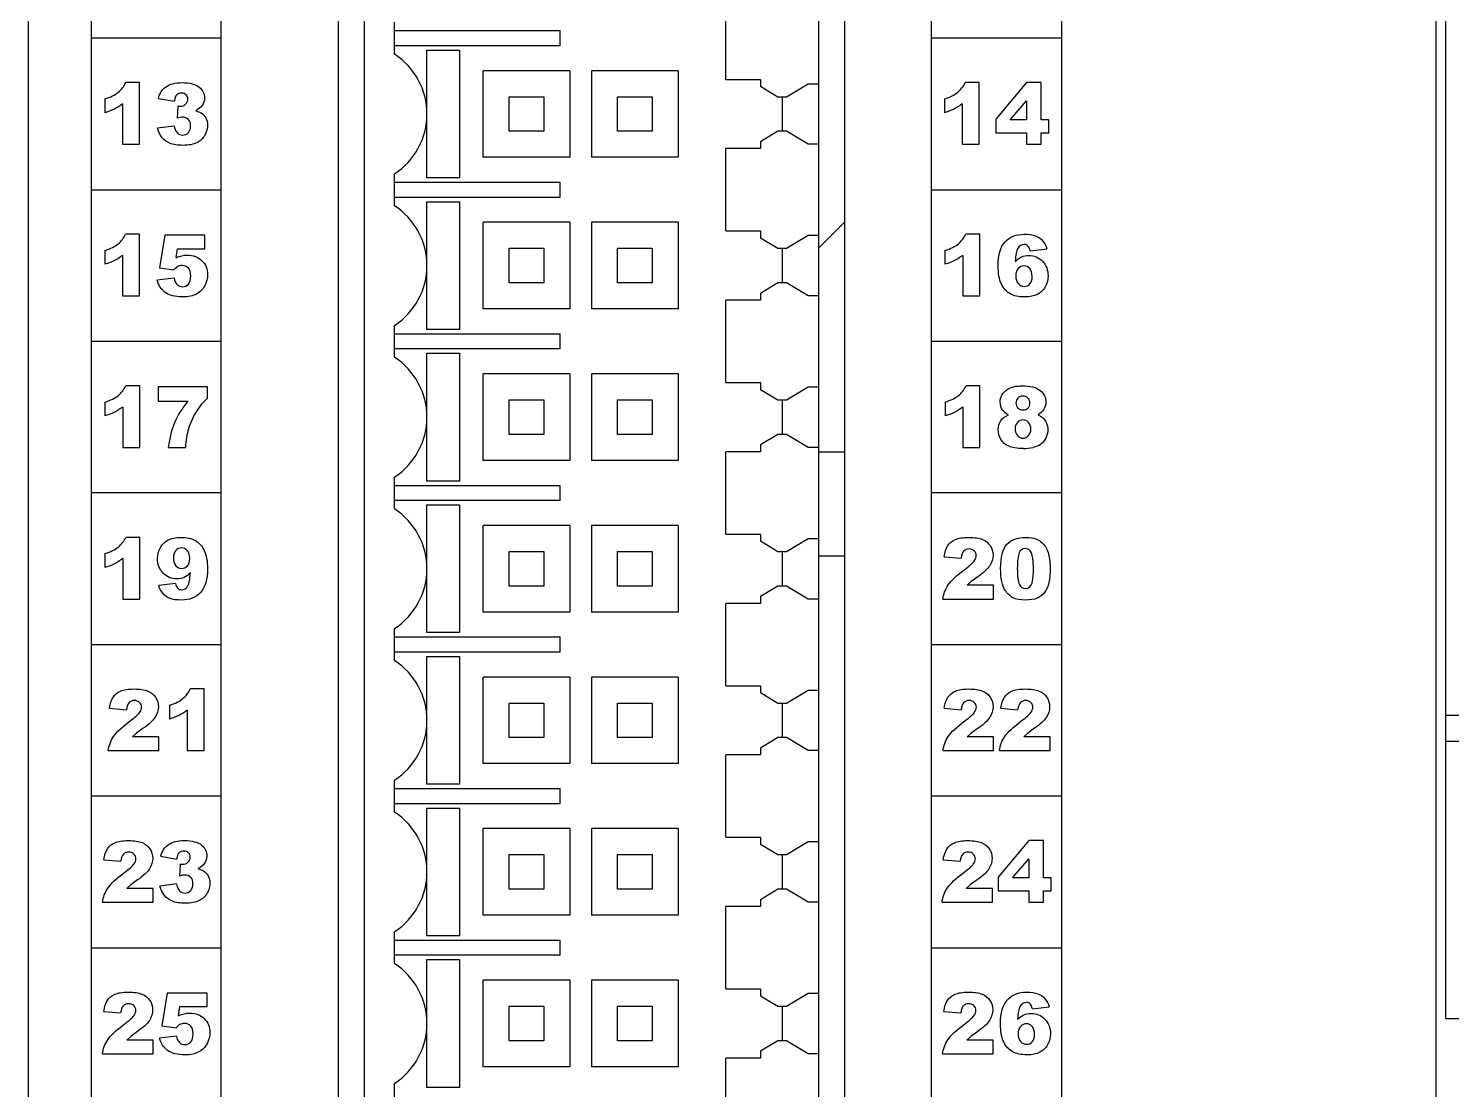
# Model space of a CAD drawing. Header units: millimetres. Extents: x 40 to 426, y -286 to 20.
# Drawn here: x 241.75 to 274.6, y -233.03 to -208.53 of the extents above; entities that cross this region are included whole.
import ezdxf

# ---------------------------------------------------------------- set-up
doc = ezdxf.new("R2010")
doc.units = ezdxf.units.MM
for name, color, linetype in [('1728620000_DXF_CONTINUOUS_LINE', 7, 'CONTINUOUS'), ('176260PIN_ASDXF_CONTINUOUS_LINE', 7, 'CONTINUOUS'), ('AIOJ784_4_00DXF_CONTINUOUS_LINE', 7, 'CONTINUOUS'), ('AOMJ712I_002DXF_CONTINUOUS_LINE', 7, 'CONTINUOUS')]:
    doc.layers.add(name, color=color, linetype=linetype)

# ---------------------------------------------------------------- blocks, each defined once
blk = doc.blocks.new('MOD_DIM780')
at = {"linetype": 'Continuous'}
for p, q in [((105.469, 38.611), (105.469, 124.511)), ((170.969, 45.611), (105.469, 45.611)), ((170.969, 45.011), (105.469, 45.011)), ((170.969, 38.611), (105.469, 38.611))]:
    blk.add_line(p, q, dxfattribs=at)
blk = doc.blocks.new('MOD_AOM712i')
at = {"layer": '1728620000_DXF_CONTINUOUS_LINE', "color": 7, "linetype": 'Continuous'}
for p, q in [((7.5, 85.75), (7.5, 15.75)), ((18, 15.75), (18, 85.75)), ((15.85, 60.3), (15.85, 62.2)), ((8.2, 60.883), (8.2, 61.617)), ((8.2, 61.425), (12.025, 61.425)), ((12.025, 61.075), (12.025, 61.425)), ((12.025, 61.075), (8.2, 61.075)), ((8.95, 59.504), (8.95, 60.975)), ((8.95, 60.975), (9.702, 60.975)), ((9.702, 60.975), (9.702, 58.025)), ((10.25, 58.5), (10.25, 60.5)), ((12.25, 60.5), (10.25, 60.5)), ((12.25, 60.5), (12.25, 58.5)), ((12.75, 60.5), (12.75, 58.5)), ((14.75, 60.5), (12.75, 60.5)), ((14.75, 60.5), (14.75, 58.5)), ((15.85, 60.3), (16.65, 60.3)), ((16.65, 60.3), (16.65, 60.142)), ((16.65, 60.142), (17.053, 59.9)), ((17.25, 59.9), (17.75, 60.2)), ((17.75, 60.2), (18, 60.2)), ((10.85, 59.1), (10.85, 59.9)), ((10.85, 59.9), (11.65, 59.9)), ((11.65, 59.9), (11.65, 59.1)), ((13.35, 59.1), (13.35, 59.9)), ((13.35, 59.9), (14.15, 59.9)), ((14.15, 59.9), (14.15, 59.1)), ((17.053, 59.9), (17.25, 59.9)), ((17.15, 59.9), (17.15, 59.1)), ((8.95, 58.025), (8.95, 59.496)), ((11.65, 59.1), (10.85, 59.1)), ((14.15, 59.1), (13.35, 59.1)), ((17.053, 59.1), (16.65, 58.858)), ((16.65, 58.858), (16.65, 58.7)), ((17.25, 59.1), (17.053, 59.1)), ((17.75, 58.8), (17.25, 59.1)), ((12.25, 58.5), (10.25, 58.5)), ((14.75, 58.5), (12.75, 58.5)), ((16.65, 58.7), (15.85, 58.7)), ((15.85, 56.8), (15.85, 58.7)), ((18, 58.8), (17.75, 58.8)), ((8.2, 57.383), (8.2, 58.117)), ((8.2, 57.925), (12.025, 57.925)), ((9.702, 58.025), (8.95, 58.025)), ((12.025, 57.575), (12.025, 57.925)), ((12.025, 57.575), (8.2, 57.575)), ((8.95, 56.004), (8.95, 57.475)), ((8.95, 57.475), (9.702, 57.475)), ((9.702, 57.475), (9.702, 54.525)), ((10.25, 55), (10.25, 57)), ((12.25, 57), (10.25, 57)), ((12.25, 57), (12.25, 55)), ((12.75, 57), (12.75, 55)), ((14.75, 57), (12.75, 57)), ((14.75, 57), (14.75, 55)), ((15.85, 56.8), (16.65, 56.8)), ((16.65, 56.8), (16.65, 56.642)), ((16.65, 56.642), (17.053, 56.4)), ((17.25, 56.4), (17.75, 56.7)), ((17.75, 56.7), (18, 56.7)), ((10.85, 56.4), (11.65, 56.4)), ((10.85, 55.6), (10.85, 56.4)), ((11.65, 56.4), (11.65, 55.6)), ((13.35, 56.4), (14.15, 56.4)), ((13.35, 55.6), (13.35, 56.4)), ((14.15, 56.4), (14.15, 55.6)), ((17.053, 56.4), (17.25, 56.4)), ((17.15, 56.4), (17.15, 55.6)), ((8.95, 54.525), (8.95, 55.996)), ((11.65, 55.6), (10.85, 55.6)), ((14.15, 55.6), (13.35, 55.6)), ((17.053, 55.6), (16.65, 55.358)), ((17.25, 55.6), (17.053, 55.6)), ((17.75, 55.3), (17.25, 55.6)), ((16.65, 55.2), (15.85, 55.2)), ((15.85, 53.3), (15.85, 55.2)), ((16.65, 55.358), (16.65, 55.2)), ((18, 55.3), (17.75, 55.3)), ((12.25, 55), (10.25, 55)), ((14.75, 55), (12.75, 55)), ((8.2, 53.883), (8.2, 54.617)), ((8.2, 54.425), (12.025, 54.425)), ((9.702, 54.525), (8.95, 54.525)), ((12.025, 54.075), (12.025, 54.425)), ((12.025, 54.075), (8.2, 54.075)), ((8.95, 53.975), (9.702, 53.975)), ((8.95, 52.504), (8.95, 53.975)), ((9.702, 53.975), (9.702, 51.025)), ((12.25, 53.5), (10.25, 53.5)), ((10.25, 51.5), (10.25, 53.5)), ((12.25, 53.5), (12.25, 51.5)), ((14.75, 53.5), (12.75, 53.5)), ((12.75, 53.5), (12.75, 51.5)), ((14.75, 53.5), (14.75, 51.5)), ((15.85, 53.3), (16.65, 53.3)), ((16.65, 53.3), (16.65, 53.142)), ((10.85, 52.9), (11.65, 52.9)), ((10.85, 52.1), (10.85, 52.9)), ((11.65, 52.9), (11.65, 52.1)), ((13.35, 52.9), (14.15, 52.9)), ((13.35, 52.1), (13.35, 52.9)), ((14.15, 52.9), (14.15, 52.1)), ((16.65, 53.142), (17.053, 52.9)), ((17.053, 52.9), (17.25, 52.9)), ((17.15, 52.9), (17.15, 52.1)), ((17.25, 52.9), (17.75, 53.2)), ((17.75, 53.2), (18, 53.2)), ((8.95, 51.025), (8.95, 52.496)), ((11.65, 52.1), (10.85, 52.1)), ((14.15, 52.1), (13.35, 52.1)), ((17.053, 52.1), (16.65, 51.858)), ((17.25, 52.1), (17.053, 52.1)), ((17.75, 51.8), (17.25, 52.1)), ((16.65, 51.7), (15.85, 51.7)), ((15.85, 49.8), (15.85, 51.7)), ((16.65, 51.858), (16.65, 51.7)), ((18, 51.8), (17.75, 51.8)), ((12.25, 51.5), (10.25, 51.5)), ((14.75, 51.5), (12.75, 51.5)), ((8.2, 50.383), (8.2, 51.117)), ((8.2, 50.925), (12.025, 50.925)), ((9.702, 51.025), (8.95, 51.025)), ((12.025, 50.575), (12.025, 50.925)), ((12.025, 50.575), (8.2, 50.575)), ((8.95, 50.475), (9.702, 50.475)), ((8.95, 49.004), (8.95, 50.475)), ((9.702, 50.475), (9.702, 47.525)), ((12.25, 50), (10.25, 50)), ((10.25, 48), (10.25, 50)), ((12.25, 50), (12.25, 48)), ((14.75, 50), (12.75, 50)), ((12.75, 50), (12.75, 48)), ((14.75, 50), (14.75, 48)), ((15.85, 49.8), (16.65, 49.8)), ((16.65, 49.8), (16.65, 49.642)), ((16.65, 49.642), (17.053, 49.4)), ((17.25, 49.4), (17.75, 49.7)), ((17.75, 49.7), (18, 49.7)), ((10.85, 49.4), (11.65, 49.4)), ((10.85, 48.6), (10.85, 49.4)), ((11.65, 49.4), (11.65, 48.6)), ((13.35, 49.4), (14.15, 49.4)), ((13.35, 48.6), (13.35, 49.4)), ((14.15, 49.4), (14.15, 48.6)), ((17.053, 49.4), (17.25, 49.4)), ((17.15, 49.4), (17.15, 48.6)), ((8.95, 47.525), (8.95, 48.996)), ((11.65, 48.6), (10.85, 48.6)), ((14.15, 48.6), (13.35, 48.6)), ((17.053, 48.6), (16.65, 48.358)), ((16.65, 48.358), (16.65, 48.2)), ((17.25, 48.6), (17.053, 48.6)), ((17.75, 48.3), (17.25, 48.6)), ((18, 48.3), (17.75, 48.3)), ((12.25, 48), (10.25, 48)), ((14.75, 48), (12.75, 48)), ((16.65, 48.2), (15.85, 48.2)), ((15.85, 46.3), (15.85, 48.2)), ((8.2, 46.883), (8.2, 47.617)), ((8.2, 47.425), (12.025, 47.425)), ((9.702, 47.525), (8.95, 47.525)), ((12.025, 47.075), (12.025, 47.425)), ((12.025, 47.075), (8.2, 47.075)), ((8.95, 46.975), (9.702, 46.975)), ((8.95, 45.504), (8.95, 46.975)), ((9.702, 46.975), (9.702, 44.025)), ((12.25, 46.5), (10.25, 46.5)), ((10.25, 44.5), (10.25, 46.5)), ((12.25, 46.5), (12.25, 44.5)), ((14.75, 46.5), (12.75, 46.5)), ((12.75, 46.5), (12.75, 44.5)), ((14.75, 46.5), (14.75, 44.5)), ((15.85, 46.3), (16.65, 46.3)), ((16.65, 46.3), (16.65, 46.142)), ((16.65, 46.142), (17.053, 45.9)), ((17.25, 45.9), (17.75, 46.2)), ((17.75, 46.2), (18, 46.2)), ((10.85, 45.9), (11.65, 45.9)), ((10.85, 45.1), (10.85, 45.9)), ((11.65, 45.9), (11.65, 45.1)), ((13.35, 45.9), (14.15, 45.9)), ((13.35, 45.1), (13.35, 45.9)), ((14.15, 45.9), (14.15, 45.1)), ((17.053, 45.9), (17.25, 45.9)), ((17.15, 45.9), (17.15, 45.1)), ((8.95, 44.025), (8.95, 45.496)), ((11.65, 45.1), (10.85, 45.1)), ((14.15, 45.1), (13.35, 45.1)), ((17.053, 45.1), (16.65, 44.858)), ((17.25, 45.1), (17.053, 45.1)), ((17.75, 44.8), (17.25, 45.1)), ((16.65, 44.7), (15.85, 44.7)), ((15.85, 42.8), (15.85, 44.7)), ((16.65, 44.858), (16.65, 44.7)), ((18, 44.8), (17.75, 44.8)), ((12.25, 44.5), (10.25, 44.5)), ((14.75, 44.5), (12.75, 44.5)), ((8.2, 43.383), (8.2, 44.117)), ((8.2, 43.925), (12.025, 43.925)), ((9.702, 44.025), (8.95, 44.025)), ((12.025, 43.575), (12.025, 43.925)), ((12.025, 43.575), (8.2, 43.575)), ((8.95, 43.475), (9.702, 43.475)), ((8.95, 42.004), (8.95, 43.475)), ((9.702, 43.475), (9.702, 40.525)), ((12.25, 43), (10.25, 43)), ((10.25, 41), (10.25, 43)), ((12.25, 43), (12.25, 41)), ((14.75, 43), (12.75, 43)), ((12.75, 43), (12.75, 41)), ((14.75, 43), (14.75, 41)), ((15.85, 42.8), (16.65, 42.8)), ((16.65, 42.8), (16.65, 42.642)), ((10.85, 42.4), (11.65, 42.4)), ((10.85, 41.6), (10.85, 42.4)), ((11.65, 42.4), (11.65, 41.6)), ((13.35, 42.4), (14.15, 42.4)), ((13.35, 41.6), (13.35, 42.4)), ((14.15, 42.4), (14.15, 41.6)), ((16.65, 42.642), (17.053, 42.4)), ((17.053, 42.4), (17.25, 42.4)), ((17.15, 42.4), (17.15, 41.6)), ((17.25, 42.4), (17.75, 42.7)), ((17.75, 42.7), (18, 42.7)), ((8.95, 40.525), (8.95, 41.996)), ((11.65, 41.6), (10.85, 41.6)), ((14.15, 41.6), (13.35, 41.6)), ((17.053, 41.6), (16.65, 41.358)), ((17.25, 41.6), (17.053, 41.6)), ((17.75, 41.3), (17.25, 41.6)), ((16.65, 41.2), (15.85, 41.2)), ((15.85, 39.3), (15.85, 41.2)), ((16.65, 41.358), (16.65, 41.2)), ((18, 41.3), (17.75, 41.3)), ((12.25, 41), (10.25, 41)), ((14.75, 41), (12.75, 41)), ((8.2, 39.883), (8.2, 40.617)), ((8.2, 40.425), (12.025, 40.425)), ((9.702, 40.525), (8.95, 40.525)), ((12.025, 40.075), (12.025, 40.425)), ((12.025, 40.075), (8.2, 40.075)), ((8.95, 39.975), (9.702, 39.975)), ((8.95, 38.504), (8.95, 39.975)), ((9.702, 39.975), (9.702, 37.025)), ((12.25, 39.5), (10.25, 39.5)), ((10.25, 37.5), (10.25, 39.5)), ((12.25, 39.5), (12.25, 37.5)), ((14.75, 39.5), (12.75, 39.5)), ((12.75, 39.5), (12.75, 37.5)), ((14.75, 39.5), (14.75, 37.5)), ((15.85, 39.3), (16.65, 39.3)), ((16.65, 39.3), (16.65, 39.142)), ((16.65, 39.142), (17.053, 38.9)), ((17.25, 38.9), (17.75, 39.2)), ((17.75, 39.2), (18, 39.2)), ((10.85, 38.9), (11.65, 38.9)), ((10.85, 38.1), (10.85, 38.9)), ((11.65, 38.9), (11.65, 38.1)), ((13.35, 38.9), (14.15, 38.9)), ((13.35, 38.1), (13.35, 38.9)), ((14.15, 38.9), (14.15, 38.1)), ((17.053, 38.9), (17.25, 38.9)), ((17.15, 38.9), (17.15, 38.1)), ((8.95, 37.025), (8.95, 38.496)), ((11.65, 38.1), (10.85, 38.1)), ((14.15, 38.1), (13.35, 38.1)), ((17.053, 38.1), (16.65, 37.858)), ((16.65, 37.858), (16.65, 37.7)), ((17.25, 38.1), (17.053, 38.1)), ((17.75, 37.8), (17.25, 38.1)), ((18, 37.8), (17.75, 37.8)), ((12.25, 37.5), (10.25, 37.5)), ((14.75, 37.5), (12.75, 37.5)), ((16.65, 37.7), (15.85, 37.7)), ((15.85, 35.8), (15.85, 37.7)), ((8.2, 36.383), (8.2, 37.117)), ((9.702, 37.025), (8.95, 37.025))]:
    blk.add_line(p, q, dxfattribs=at)
for centre in [(7.3, 59.5), (7.3, 56), (7.3, 52.5), (7.3, 49), (7.3, 45.5), (7.3, 42), (7.3, 38.5)]:
    blk.add_arc(centre, 1.65, 303.0557, 56.9443, dxfattribs=at)
at = {"layer": '176260PIN_ASDXF_CONTINUOUS_LINE', "color": 7, "linetype": 'Continuous'}
for p, q in [((18, 51.7), (18.6, 51.7)), ((18, 51.7), (18.6, 51.7)), ((18, 49.3), (18.6, 49.3)), ((18, 49.3), (18.6, 49.3))]:
    blk.add_line(p, q, dxfattribs=at)
at = {"layer": 'AIOJ784_4_00DXF_CONTINUOUS_LINE', "color": 2, "linetype": 'Continuous'}
blk.add_line((18, 56.411), (18.6, 57.011), dxfattribs=at)
at = {"layer": 'AOMJ712I_002DXF_CONTINUOUS_LINE', "color": 7, "linetype": 'Continuous'}
for p, q in [((-0.25, 6), (-0.25, 91.9)), ((32.25, 6), (32.25, 91.9)), ((6.9, 85.35), (6.9, 16.15)), ((18.6, 16.15), (18.6, 85.35))]:
    blk.add_line(p, q, dxfattribs=at)
at = {"layer": 'AOMJ712I_002DXF_CONTINUOUS_LINE', "color": 4, "linetype": 'Continuous'}
for p, q in [((1.2, 82.25), (1.2, 19.25)), ((4.2, 19.25), (4.2, 82.25)), ((20.6, 19.25), (20.6, 82.25)), ((23.6, 82.25), (23.6, 19.25)), ((4.2, 61.25), (1.2, 61.25)), ((23.6, 61.25), (20.6, 61.25)), ((2.317, 60.224), (1.995, 60.224)), ((2.317, 58.8), (2.317, 60.224)), ((21.698, 60.224), (21.376, 60.224)), ((21.698, 58.8), (21.698, 60.224)), ((22.789, 60.224), (22.081, 59.382)), ((23.129, 60.224), (22.789, 60.224)), ((23.129, 59.363), (23.129, 60.224)), ((1.515, 59.849), (1.515, 59.53)), ((2.75, 59.861), (3.117, 59.795)), ((20.896, 59.849), (20.896, 59.53)), ((22.414, 59.363), (22.789, 59.804)), ((22.789, 59.804), (22.789, 59.363)), ((1.924, 59.733), (1.924, 58.8)), ((3.201, 59.682), (3.181, 59.405)), ((3.201, 59.682), (3.252, 59.678)), ((21.305, 59.733), (21.305, 58.8)), ((3.117, 59.221), (2.729, 59.17)), ((22.081, 59.382), (22.081, 59.062)), ((22.789, 59.363), (22.414, 59.363)), ((23.304, 59.363), (23.129, 59.363)), ((23.304, 59.062), (23.304, 59.363)), ((22.081, 59.062), (22.789, 59.062)), ((22.789, 59.062), (22.789, 58.8)), ((23.129, 59.062), (23.304, 59.062)), ((23.129, 58.8), (23.129, 59.062)), ((1.924, 58.8), (2.317, 58.8)), ((21.305, 58.8), (21.698, 58.8)), ((22.789, 58.8), (23.129, 58.8)), ((1.2, 57.75), (4.2, 57.75)), ((20.6, 57.75), (23.6, 57.75)), ((2.316, 56.724), (1.994, 56.724)), ((2.316, 55.3), (2.316, 56.724)), ((2.896, 56.7), (2.773, 55.947)), ((3.82, 56.7), (2.896, 56.7)), ((3.82, 56.39), (3.82, 56.7)), ((21.712, 56.724), (21.39, 56.724)), ((21.712, 55.3), (21.712, 56.724)), ((1.513, 56.349), (1.513, 56.03)), ((1.922, 56.233), (1.922, 55.3)), ((3.161, 56.18), (3.194, 56.39)), ((3.194, 56.39), (3.82, 56.39)), ((20.91, 56.349), (20.91, 56.03)), ((21.318, 56.233), (21.318, 55.3)), ((22.874, 56.337), (23.261, 56.385)), ((2.773, 55.947), (3.104, 55.9)), ((3.116, 55.706), (2.722, 55.663)), ((1.922, 55.3), (2.316, 55.3)), ((21.318, 55.3), (21.712, 55.3)), ((4.2, 54.25), (1.2, 54.25)), ((23.6, 54.25), (20.6, 54.25)), ((2.318, 53.224), (1.997, 53.224)), ((2.318, 51.8), (2.318, 53.224)), ((2.748, 53.2), (2.748, 52.871)), ((3.884, 53.2), (2.748, 53.2)), ((3.884, 52.937), (3.884, 53.2)), ((21.718, 53.224), (21.396, 53.224)), ((21.718, 51.8), (21.718, 53.224)), ((1.516, 52.849), (1.516, 52.53)), ((1.925, 52.733), (1.925, 51.8)), ((2.748, 52.871), (3.44, 52.871)), ((20.915, 52.849), (20.915, 52.53)), ((21.324, 52.733), (21.324, 51.8)), ((1.925, 51.8), (2.318, 51.8)), ((2.984, 51.8), (3.372, 51.8)), ((21.324, 51.8), (21.718, 51.8)), ((4.2, 50.75), (1.2, 50.75)), ((23.6, 50.75), (20.6, 50.75)), ((2.319, 49.724), (1.997, 49.724)), ((2.319, 48.3), (2.319, 49.724)), ((1.517, 49.349), (1.517, 49.03)), ((1.926, 49.233), (1.926, 48.3)), ((20.89, 49.277), (21.28, 49.245)), ((3.146, 48.663), (2.759, 48.614)), ((21.514, 48.702), (21.421, 48.617)), ((21.671, 48.816), (21.514, 48.702)), ((1.926, 48.3), (2.319, 48.3)), ((20.861, 48.3), (22.028, 48.3)), ((22.028, 48.617), (21.421, 48.617)), ((22.028, 48.3), (22.028, 48.617)), ((1.2, 47.25), (4.2, 47.25)), ((20.6, 47.25), (23.6, 47.25)), ((3.807, 46.224), (3.485, 46.224)), ((3.807, 44.8), (3.807, 46.224)), ((1.621, 45.777), (2.011, 45.745)), ((3.005, 45.849), (3.005, 45.53)), ((3.414, 45.733), (3.414, 44.8)), ((20.893, 45.777), (21.283, 45.745)), ((22.197, 45.777), (22.587, 45.745)), ((2.245, 45.202), (2.152, 45.117)), ((2.76, 45.117), (2.152, 45.117)), ((2.402, 45.316), (2.245, 45.202)), ((2.76, 44.8), (2.76, 45.117)), ((21.517, 45.202), (21.424, 45.117)), ((22.031, 45.117), (21.424, 45.117)), ((21.674, 45.316), (21.517, 45.202)), ((22.031, 44.8), (22.031, 45.117)), ((22.821, 45.202), (22.728, 45.117)), ((23.336, 45.117), (22.728, 45.117)), ((22.978, 45.316), (22.821, 45.202)), ((23.336, 44.8), (23.336, 45.117)), ((1.593, 44.8), (2.76, 44.8)), ((3.414, 44.8), (3.807, 44.8)), ((20.864, 44.8), (22.031, 44.8)), ((22.169, 44.8), (23.336, 44.8)), ((4.2, 43.75), (1.2, 43.75)), ((23.6, 43.75), (20.6, 43.75)), ((22.843, 42.724), (22.135, 41.882)), ((23.182, 42.724), (22.843, 42.724)), ((23.182, 41.863), (23.182, 42.724)), ((1.49, 42.277), (1.879, 42.245)), ((2.804, 42.361), (3.171, 42.295)), ((3.255, 42.182), (3.235, 41.905)), ((3.255, 42.182), (3.306, 42.178)), ((20.87, 42.277), (21.26, 42.245)), ((22.468, 41.863), (22.843, 42.304)), ((22.843, 42.304), (22.843, 41.863)), ((2.271, 41.816), (2.113, 41.702)), ((21.651, 41.816), (21.494, 41.702)), ((22.135, 41.882), (22.135, 41.562)), ((22.843, 41.863), (22.468, 41.863)), ((23.358, 41.863), (23.182, 41.863)), ((23.358, 41.562), (23.358, 41.863)), ((2.113, 41.702), (2.021, 41.617)), ((2.628, 41.617), (2.021, 41.617)), ((2.628, 41.3), (2.628, 41.617)), ((3.171, 41.721), (2.783, 41.67)), ((21.494, 41.702), (21.401, 41.617)), ((22.009, 41.617), (21.401, 41.617)), ((22.009, 41.3), (22.009, 41.617)), ((22.135, 41.562), (22.843, 41.562)), ((22.843, 41.562), (22.843, 41.3)), ((23.182, 41.562), (23.358, 41.562)), ((23.182, 41.3), (23.182, 41.562)), ((1.461, 41.3), (2.628, 41.3)), ((20.842, 41.3), (22.009, 41.3)), ((22.843, 41.3), (23.182, 41.3)), ((1.2, 40.25), (4.2, 40.25)), ((20.6, 40.25), (23.6, 40.25)), ((2.95, 39.2), (2.827, 38.447)), ((3.874, 39.2), (2.95, 39.2)), ((3.874, 38.89), (3.874, 39.2)), ((1.488, 38.777), (1.878, 38.745)), ((3.215, 38.68), (3.248, 38.89)), ((3.248, 38.89), (3.874, 38.89)), ((20.884, 38.777), (21.274, 38.745)), ((22.928, 38.837), (23.315, 38.885)), ((2.827, 38.447), (3.158, 38.4)), ((2.112, 38.202), (2.019, 38.117)), ((2.626, 38.117), (2.019, 38.117)), ((2.269, 38.316), (2.112, 38.202)), ((2.626, 37.8), (2.626, 38.117)), ((3.17, 38.206), (2.776, 38.163)), ((21.508, 38.202), (21.415, 38.117)), ((22.023, 38.117), (21.415, 38.117)), ((21.665, 38.316), (21.508, 38.202)), ((22.023, 37.8), (22.023, 38.117)), ((1.459, 37.8), (2.626, 37.8)), ((20.856, 37.8), (22.023, 37.8))]:
    blk.add_line(p, q, dxfattribs=at)
blk.add_arc((22.72, 52.847), 1.071, 270.0061, 282.0044, dxfattribs=at)
for points in [[(1.823, 60.002), (1.896, 60.062), (1.953, 60.136), (1.995, 60.224)], [(2.75, 59.861), (2.78, 59.977), (2.838, 60.067), (2.926, 60.13)], [(2.926, 60.13), (3.012, 60.192), (3.135, 60.224), (3.295, 60.224)], [(3.295, 60.224), (3.477, 60.224), (3.609, 60.189), (3.691, 60.121)], [(21.204, 60.002), (21.277, 60.062), (21.334, 60.136), (21.376, 60.224)], [(1.515, 59.849), (1.647, 59.891), (1.75, 59.942), (1.823, 60.002)], [(3.176, 59.94), (3.147, 59.913), (3.127, 59.864), (3.117, 59.795)], [(3.287, 59.982), (3.241, 59.982), (3.204, 59.968), (3.176, 59.94)], [(3.392, 59.944), (3.367, 59.969), (3.331, 59.982), (3.287, 59.982)], [(3.379, 59.726), (3.413, 59.759), (3.431, 59.797), (3.431, 59.842)], [(3.431, 59.842), (3.431, 59.884), (3.417, 59.918), (3.392, 59.944)], [(3.691, 60.121), (3.772, 60.053), (3.814, 59.968), (3.814, 59.865)], [(3.814, 59.865), (3.814, 59.804), (3.796, 59.749), (3.764, 59.701)], [(20.896, 59.849), (21.028, 59.891), (21.131, 59.942), (21.204, 60.002)], [(1.739, 59.615), (1.679, 59.585), (1.605, 59.556), (1.515, 59.53)], [(1.924, 59.733), (1.86, 59.684), (1.798, 59.645), (1.739, 59.615)], [(3.252, 59.678), (3.303, 59.678), (3.345, 59.694), (3.379, 59.726)], [(3.764, 59.701), (3.73, 59.651), (3.681, 59.608), (3.614, 59.572)], [(3.614, 59.572), (3.667, 59.558), (3.709, 59.542), (3.738, 59.525)], [(3.738, 59.525), (3.784, 59.496), (3.82, 59.458), (3.846, 59.411)], [(21.119, 59.615), (21.06, 59.585), (20.986, 59.556), (20.896, 59.53)], [(21.305, 59.733), (21.241, 59.684), (21.178, 59.645), (21.119, 59.615)], [(2.838, 58.952), (2.79, 59.009), (2.753, 59.082), (2.729, 59.17)], [(3.117, 59.221), (3.133, 59.143), (3.156, 59.088), (3.188, 59.058)], [(3.307, 59.427), (3.277, 59.427), (3.235, 59.42), (3.181, 59.405)], [(3.443, 59.374), (3.41, 59.409), (3.365, 59.427), (3.307, 59.427)], [(3.441, 59.07), (3.475, 59.108), (3.494, 59.159), (3.494, 59.223)], [(3.494, 59.223), (3.494, 59.288), (3.476, 59.338), (3.443, 59.374)], [(3.885, 59.244), (3.885, 59.162), (3.863, 59.084), (3.821, 59.009)], [(3.846, 59.411), (3.872, 59.364), (3.885, 59.309), (3.885, 59.244)], [(3.019, 58.821), (2.945, 58.851), (2.885, 58.895), (2.838, 58.952)], [(3.321, 58.776), (3.193, 58.776), (3.092, 58.791), (3.019, 58.821)], [(3.188, 59.058), (3.22, 59.027), (3.262, 59.013), (3.311, 59.013)], [(3.311, 59.013), (3.363, 59.013), (3.407, 59.032), (3.441, 59.07)], [(3.637, 58.837), (3.557, 58.797), (3.451, 58.776), (3.321, 58.776)], [(3.821, 59.009), (3.778, 58.935), (3.717, 58.876), (3.637, 58.837)], [(1.822, 56.502), (1.894, 56.562), (1.952, 56.636), (1.994, 56.724)], [(21.218, 56.502), (21.291, 56.562), (21.348, 56.636), (21.39, 56.724)], [(22.137, 55.992), (22.137, 56.244), (22.189, 56.43), (22.296, 56.547)], [(22.296, 56.547), (22.402, 56.665), (22.549, 56.724), (22.738, 56.724)], [(22.738, 56.724), (22.849, 56.724), (22.937, 56.711), (23.002, 56.685)], [(23.002, 56.685), (23.067, 56.659), (23.12, 56.622), (23.163, 56.572)], [(23.163, 56.572), (23.205, 56.522), (23.238, 56.459), (23.261, 56.385)], [(1.513, 56.349), (1.645, 56.391), (1.748, 56.442), (1.822, 56.502)], [(1.922, 56.233), (1.858, 56.184), (1.796, 56.145), (1.737, 56.115)], [(3.161, 56.18), (3.204, 56.2), (3.247, 56.215), (3.289, 56.225)], [(3.289, 56.225), (3.331, 56.235), (3.373, 56.241), (3.415, 56.241)], [(3.415, 56.241), (3.554, 56.241), (3.668, 56.198), (3.755, 56.113)], [(20.91, 56.349), (21.041, 56.391), (21.145, 56.442), (21.218, 56.502)], [(21.318, 56.233), (21.254, 56.184), (21.192, 56.145), (21.133, 56.115)], [(22.587, 56.39), (22.562, 56.344), (22.543, 56.245), (22.531, 56.095)], [(22.531, 56.095), (22.577, 56.142), (22.625, 56.177), (22.674, 56.2)], [(22.735, 56.485), (22.672, 56.485), (22.622, 56.453), (22.587, 56.39)], [(22.674, 56.2), (22.723, 56.223), (22.779, 56.234), (22.844, 56.234)], [(22.822, 56.451), (22.799, 56.474), (22.769, 56.485), (22.735, 56.485)], [(22.874, 56.337), (22.864, 56.391), (22.846, 56.429), (22.822, 56.451)], [(22.844, 56.234), (22.969, 56.234), (23.075, 56.189), (23.16, 56.1)], [(1.737, 56.115), (1.678, 56.085), (1.603, 56.056), (1.513, 56.03)], [(3.19, 55.973), (3.164, 55.959), (3.135, 55.934), (3.104, 55.9)], [(3.299, 56), (3.261, 56), (3.225, 55.99), (3.19, 55.973)], [(3.441, 55.941), (3.405, 55.98), (3.358, 56), (3.299, 56)], [(3.495, 55.758), (3.495, 55.841), (3.477, 55.903), (3.441, 55.941)], [(3.755, 56.113), (3.843, 56.029), (3.887, 55.922), (3.887, 55.794)], [(21.133, 56.115), (21.074, 56.085), (20.999, 56.056), (20.91, 56.03)], [(22.212, 55.576), (22.162, 55.681), (22.137, 55.82), (22.137, 55.992)], [(22.599, 55.933), (22.563, 55.893), (22.545, 55.836), (22.545, 55.761)], [(22.736, 55.993), (22.681, 55.993), (22.635, 55.973), (22.599, 55.933)], [(22.868, 55.931), (22.832, 55.972), (22.788, 55.993), (22.736, 55.993)], [(22.922, 55.751), (22.922, 55.829), (22.904, 55.889), (22.868, 55.931)], [(23.16, 56.1), (23.246, 56.011), (23.29, 55.898), (23.29, 55.761)], [(2.794, 55.499), (2.765, 55.543), (2.742, 55.597), (2.722, 55.663)], [(3.116, 55.706), (3.125, 55.643), (3.147, 55.594), (3.183, 55.561)], [(3.183, 55.561), (3.217, 55.529), (3.259, 55.513), (3.308, 55.513)], [(3.308, 55.513), (3.361, 55.513), (3.406, 55.533), (3.442, 55.574)], [(3.442, 55.574), (3.477, 55.615), (3.495, 55.676), (3.495, 55.758)], [(3.819, 55.533), (3.774, 55.449), (3.71, 55.386), (3.628, 55.342)], [(3.887, 55.794), (3.887, 55.703), (3.864, 55.616), (3.819, 55.533)], [(22.416, 55.348), (22.331, 55.395), (22.263, 55.471), (22.212, 55.576)], [(22.545, 55.761), (22.545, 55.685), (22.564, 55.626), (22.602, 55.583)], [(22.602, 55.583), (22.64, 55.54), (22.687, 55.519), (22.742, 55.519)], [(22.742, 55.519), (22.793, 55.519), (22.836, 55.538), (22.87, 55.577)], [(22.87, 55.577), (22.905, 55.615), (22.922, 55.673), (22.922, 55.751)], [(23.29, 55.761), (23.29, 55.669), (23.268, 55.585), (23.224, 55.508)], [(2.906, 55.38), (2.86, 55.415), (2.823, 55.455), (2.794, 55.499)], [(3.074, 55.302), (3.008, 55.319), (2.952, 55.346), (2.906, 55.38)], [(3.312, 55.276), (3.219, 55.276), (3.14, 55.286), (3.074, 55.302)], [(3.628, 55.342), (3.546, 55.298), (3.44, 55.276), (3.312, 55.276)], [(22.753, 55.276), (22.612, 55.276), (22.5, 55.3), (22.416, 55.348)], [(23.043, 55.335), (22.966, 55.296), (22.869, 55.276), (22.753, 55.276)], [(23.224, 55.508), (23.181, 55.432), (23.12, 55.374), (23.043, 55.335)], [(1.516, 52.849), (1.648, 52.891), (1.751, 52.942), (1.825, 53.002)], [(1.825, 53.002), (1.897, 53.062), (1.955, 53.136), (1.997, 53.224)], [(3.884, 52.937), (3.784, 52.848), (3.702, 52.751), (3.636, 52.648)], [(20.915, 52.849), (21.047, 52.891), (21.15, 52.942), (21.224, 53.002)], [(21.224, 53.002), (21.296, 53.062), (21.354, 53.136), (21.396, 53.224)], [(22.184, 52.85), (22.184, 52.967), (22.238, 53.063), (22.349, 53.138)], [(22.349, 53.138), (22.435, 53.195), (22.548, 53.224), (22.69, 53.224)], [(22.593, 52.942), (22.564, 52.913), (22.549, 52.874), (22.549, 52.828)], [(22.709, 52.987), (22.661, 52.987), (22.623, 52.972), (22.593, 52.942)], [(22.69, 53.224), (22.877, 53.224), (23.014, 53.188), (23.104, 53.117)], [(22.823, 52.941), (22.793, 52.972), (22.755, 52.987), (22.709, 52.987)], [(22.868, 52.824), (22.868, 52.871), (22.853, 52.911), (22.823, 52.941)], [(23.104, 53.117), (23.194, 53.045), (23.239, 52.956), (23.239, 52.848)], [(1.74, 52.615), (1.681, 52.585), (1.606, 52.556), (1.516, 52.53)], [(1.925, 52.733), (1.861, 52.684), (1.799, 52.645), (1.74, 52.615)], [(3.128, 52.375), (3.193, 52.53), (3.297, 52.695), (3.44, 52.871)], [(3.636, 52.648), (3.556, 52.522), (3.492, 52.382), (3.445, 52.227)], [(21.139, 52.615), (21.08, 52.585), (21.005, 52.556), (20.915, 52.53)], [(21.324, 52.733), (21.26, 52.684), (21.198, 52.645), (21.139, 52.615)], [(22.241, 52.661), (22.203, 52.716), (22.184, 52.779), (22.184, 52.85)], [(22.375, 52.553), (22.313, 52.585), (22.269, 52.621), (22.241, 52.661)], [(22.549, 52.828), (22.549, 52.779), (22.564, 52.74), (22.594, 52.71)], [(22.594, 52.71), (22.625, 52.68), (22.665, 52.666), (22.715, 52.666)], [(22.715, 52.666), (22.759, 52.666), (22.797, 52.68), (22.826, 52.71)], [(22.826, 52.71), (22.854, 52.739), (22.868, 52.777), (22.868, 52.824)], [(23.185, 52.671), (23.159, 52.63), (23.117, 52.591), (23.059, 52.553)], [(23.239, 52.848), (23.239, 52.785), (23.221, 52.725), (23.185, 52.671)], [(2.984, 51.8), (3.015, 52.028), (3.062, 52.22), (3.128, 52.375)], [(22.141, 52.212), (22.141, 52.294), (22.16, 52.362), (22.198, 52.42)], [(22.198, 52.42), (22.236, 52.477), (22.294, 52.521), (22.375, 52.553)], [(22.582, 52.38), (22.545, 52.341), (22.528, 52.29), (22.528, 52.225)], [(22.709, 52.437), (22.66, 52.437), (22.618, 52.418), (22.582, 52.38)], [(22.837, 52.378), (22.8, 52.417), (22.758, 52.437), (22.709, 52.437)], [(22.894, 52.226), (22.894, 52.287), (22.875, 52.338), (22.837, 52.378)], [(23.059, 52.553), (23.135, 52.516), (23.191, 52.468), (23.228, 52.408)], [(23.228, 52.408), (23.266, 52.348), (23.285, 52.282), (23.285, 52.21)], [(3.445, 52.227), (3.409, 52.107), (3.384, 51.964), (3.372, 51.8)], [(22.201, 51.983), (22.161, 52.051), (22.141, 52.128), (22.141, 52.212)], [(22.38, 51.829), (22.302, 51.863), (22.242, 51.915), (22.201, 51.983)], [(22.528, 52.225), (22.528, 52.163), (22.546, 52.112), (22.584, 52.073)], [(22.584, 52.073), (22.622, 52.034), (22.665, 52.015), (22.714, 52.015)], [(22.714, 52.015), (22.759, 52.015), (22.801, 52.034), (22.838, 52.074)], [(22.838, 52.074), (22.875, 52.114), (22.894, 52.165), (22.894, 52.226)], [(23.236, 52.013), (23.203, 51.952), (23.164, 51.905), (23.118, 51.872)], [(23.285, 52.21), (23.285, 52.139), (23.268, 52.074), (23.236, 52.013)], [(22.72, 51.776), (22.571, 51.776), (22.459, 51.794), (22.38, 51.829)], [(23.118, 51.872), (23.071, 51.839), (23.012, 51.814), (22.943, 51.8)], [(1.825, 49.502), (1.898, 49.562), (1.955, 49.636), (1.997, 49.724)], [(2.795, 49.492), (2.839, 49.568), (2.9, 49.626), (2.977, 49.665)], [(2.977, 49.665), (3.053, 49.704), (3.151, 49.724), (3.267, 49.724)], [(3.267, 49.724), (3.407, 49.724), (3.519, 49.699), (3.604, 49.651)], [(3.604, 49.651), (3.688, 49.604), (3.756, 49.527), (3.807, 49.422)], [(20.974, 49.533), (21.014, 49.594), (21.071, 49.642), (21.146, 49.674)], [(21.146, 49.674), (21.22, 49.707), (21.323, 49.724), (21.454, 49.724)], [(21.454, 49.724), (21.591, 49.724), (21.697, 49.708), (21.773, 49.677)], [(21.773, 49.677), (21.85, 49.646), (21.909, 49.598), (21.953, 49.533)], [(22.338, 49.564), (22.433, 49.67), (22.579, 49.724), (22.776, 49.724)], [(22.776, 49.724), (22.87, 49.724), (22.947, 49.711), (23.008, 49.688)], [(23.008, 49.688), (23.068, 49.666), (23.118, 49.635), (23.156, 49.598)], [(1.517, 49.349), (1.649, 49.391), (1.752, 49.442), (1.825, 49.502)], [(2.73, 49.238), (2.73, 49.33), (2.752, 49.415), (2.795, 49.492)], [(3.15, 49.423), (3.115, 49.384), (3.099, 49.326), (3.099, 49.248)], [(3.279, 49.481), (3.227, 49.481), (3.184, 49.461), (3.15, 49.423)], [(3.418, 49.416), (3.38, 49.459), (3.333, 49.481), (3.279, 49.481)], [(3.475, 49.239), (3.475, 49.314), (3.456, 49.373), (3.418, 49.416)], [(3.807, 49.422), (3.857, 49.317), (3.883, 49.18), (3.883, 49.008)], [(20.89, 49.277), (20.905, 49.386), (20.933, 49.472), (20.974, 49.533)], [(21.343, 49.41), (21.311, 49.379), (21.29, 49.324), (21.28, 49.245)], [(21.465, 49.457), (21.415, 49.457), (21.374, 49.441), (21.343, 49.41)], [(21.583, 49.412), (21.552, 49.442), (21.513, 49.457), (21.465, 49.457)], [(21.631, 49.303), (21.631, 49.345), (21.615, 49.381), (21.583, 49.412)], [(21.583, 49.178), (21.615, 49.222), (21.631, 49.263), (21.631, 49.303)], [(22.019, 49.316), (22.019, 49.23), (21.993, 49.149), (21.944, 49.071)], [(21.953, 49.533), (21.997, 49.468), (22.019, 49.396), (22.019, 49.316)], [(22.195, 49.006), (22.195, 49.271), (22.242, 49.457), (22.338, 49.564)], [(22.623, 49.367), (22.595, 49.302), (22.58, 49.18), (22.58, 49.005)], [(22.763, 49.465), (22.698, 49.465), (22.652, 49.432), (22.623, 49.367)], [(22.904, 49.369), (22.873, 49.433), (22.826, 49.465), (22.763, 49.465)], [(22.952, 48.994), (22.952, 49.18), (22.936, 49.305), (22.904, 49.369)], [(23.156, 49.598), (23.194, 49.561), (23.224, 49.521), (23.246, 49.48)], [(23.246, 49.48), (23.268, 49.439), (23.286, 49.392), (23.299, 49.337)], [(23.299, 49.337), (23.325, 49.232), (23.339, 49.123), (23.339, 49.011)], [(1.74, 49.115), (1.681, 49.085), (1.607, 49.056), (1.517, 49.03)], [(1.926, 49.233), (1.862, 49.184), (1.799, 49.145), (1.74, 49.115)], [(2.858, 48.899), (2.773, 48.989), (2.73, 49.101), (2.73, 49.238)], [(3.099, 49.248), (3.099, 49.17), (3.116, 49.11), (3.151, 49.069)], [(3.151, 49.069), (3.187, 49.027), (3.231, 49.007), (3.284, 49.007)], [(3.284, 49.007), (3.339, 49.007), (3.385, 49.027), (3.421, 49.067)], [(3.421, 49.067), (3.457, 49.107), (3.475, 49.164), (3.475, 49.239)], [(3.883, 49.008), (3.883, 48.755), (3.83, 48.569), (3.723, 48.452)], [(20.983, 48.625), (21.05, 48.726), (21.177, 48.846), (21.365, 48.985)], [(21.365, 48.985), (21.478, 49.069), (21.551, 49.134), (21.583, 49.178)], [(21.944, 49.071), (21.894, 48.993), (21.803, 48.908), (21.671, 48.816)], [(22.222, 48.709), (22.203, 48.798), (22.195, 48.897), (22.195, 49.006)], [(22.58, 49.005), (22.58, 48.826), (22.596, 48.704), (22.627, 48.639)], [(22.931, 48.714), (22.944, 48.774), (22.952, 48.867), (22.952, 48.994)], [(23.339, 49.011), (23.339, 48.756), (23.296, 48.57), (23.21, 48.453)], [(3.177, 48.766), (3.05, 48.766), (2.944, 48.81), (2.858, 48.899)], [(3.146, 48.663), (3.156, 48.608), (3.173, 48.57), (3.197, 48.548)], [(3.347, 48.799), (3.297, 48.777), (3.241, 48.766), (3.177, 48.766)], [(3.49, 48.905), (3.443, 48.857), (3.395, 48.821), (3.347, 48.799)], [(3.432, 48.61), (3.457, 48.655), (3.476, 48.754), (3.49, 48.905)], [(20.861, 48.3), (20.875, 48.415), (20.915, 48.523), (20.983, 48.625)], [(22.301, 48.497), (22.267, 48.549), (22.241, 48.619), (22.222, 48.709)], [(22.627, 48.639), (22.659, 48.574), (22.705, 48.542), (22.765, 48.542)], [(22.867, 48.583), (22.895, 48.61), (22.917, 48.654), (22.931, 48.714)], [(2.857, 48.428), (2.815, 48.478), (2.782, 48.54), (2.759, 48.614)], [(3.018, 48.315), (2.953, 48.34), (2.9, 48.378), (2.857, 48.428)], [(3.282, 48.276), (3.17, 48.276), (3.082, 48.289), (3.018, 48.315)], [(3.197, 48.548), (3.221, 48.525), (3.251, 48.515), (3.286, 48.515)], [(3.723, 48.452), (3.617, 48.334), (3.47, 48.276), (3.282, 48.276)], [(3.286, 48.515), (3.348, 48.515), (3.397, 48.546), (3.432, 48.61)], [(22.48, 48.332), (22.408, 48.37), (22.347, 48.425), (22.301, 48.497)], [(22.766, 48.276), (22.647, 48.276), (22.553, 48.295), (22.48, 48.332)], [(22.765, 48.542), (22.804, 48.542), (22.838, 48.555), (22.867, 48.583)], [(23.21, 48.453), (23.124, 48.334), (22.976, 48.276), (22.766, 48.276)], [(1.621, 45.777), (1.637, 45.886), (1.664, 45.972), (1.705, 46.033)], [(1.705, 46.033), (1.745, 46.094), (1.803, 46.142), (1.877, 46.174)], [(1.877, 46.174), (1.952, 46.207), (2.054, 46.224), (2.186, 46.224)], [(2.186, 46.224), (2.322, 46.224), (2.428, 46.208), (2.505, 46.177)], [(2.505, 46.177), (2.581, 46.146), (2.64, 46.098), (2.684, 46.033)], [(2.684, 46.033), (2.728, 45.968), (2.75, 45.896), (2.75, 45.816)], [(3.005, 45.849), (3.137, 45.891), (3.24, 45.942), (3.314, 46.002)], [(3.314, 46.002), (3.386, 46.062), (3.443, 46.136), (3.485, 46.224)], [(20.893, 45.777), (20.908, 45.886), (20.936, 45.972), (20.977, 46.033)], [(20.977, 46.033), (21.017, 46.094), (21.074, 46.142), (21.149, 46.174)], [(21.149, 46.174), (21.223, 46.207), (21.326, 46.224), (21.457, 46.224)], [(21.457, 46.224), (21.594, 46.224), (21.7, 46.208), (21.776, 46.177)], [(21.776, 46.177), (21.853, 46.146), (21.912, 46.098), (21.956, 46.033)], [(21.956, 46.033), (22, 45.968), (22.022, 45.896), (22.022, 45.816)], [(22.197, 45.777), (22.213, 45.886), (22.24, 45.972), (22.281, 46.033)], [(22.281, 46.033), (22.322, 46.094), (22.379, 46.142), (22.453, 46.174)], [(22.453, 46.174), (22.528, 46.207), (22.63, 46.224), (22.762, 46.224)], [(22.762, 46.224), (22.898, 46.224), (23.004, 46.208), (23.081, 46.177)], [(23.081, 46.177), (23.157, 46.146), (23.216, 46.098), (23.26, 46.033)], [(23.26, 46.033), (23.304, 45.968), (23.326, 45.896), (23.326, 45.816)], [(2.074, 45.91), (2.042, 45.879), (2.021, 45.824), (2.011, 45.745)], [(2.196, 45.957), (2.147, 45.957), (2.106, 45.941), (2.074, 45.91)], [(2.096, 45.485), (2.21, 45.569), (2.282, 45.634), (2.314, 45.678)], [(2.315, 45.912), (2.283, 45.942), (2.244, 45.957), (2.196, 45.957)], [(2.314, 45.678), (2.346, 45.722), (2.362, 45.763), (2.362, 45.803)], [(2.362, 45.803), (2.362, 45.845), (2.346, 45.881), (2.315, 45.912)], [(2.75, 45.816), (2.75, 45.73), (2.724, 45.649), (2.675, 45.571)], [(3.414, 45.733), (3.35, 45.684), (3.288, 45.645), (3.229, 45.615)], [(21.346, 45.91), (21.314, 45.879), (21.293, 45.824), (21.283, 45.745)], [(21.468, 45.957), (21.418, 45.957), (21.377, 45.941), (21.346, 45.91)], [(21.368, 45.485), (21.481, 45.569), (21.554, 45.634), (21.586, 45.678)], [(21.586, 45.912), (21.555, 45.942), (21.516, 45.957), (21.468, 45.957)], [(21.634, 45.803), (21.634, 45.845), (21.618, 45.881), (21.586, 45.912)], [(21.586, 45.678), (21.618, 45.722), (21.634, 45.763), (21.634, 45.803)], [(22.022, 45.816), (22.022, 45.73), (21.996, 45.649), (21.946, 45.571)], [(22.65, 45.91), (22.619, 45.879), (22.598, 45.824), (22.587, 45.745)], [(22.772, 45.957), (22.723, 45.957), (22.682, 45.941), (22.65, 45.91)], [(22.672, 45.485), (22.786, 45.569), (22.858, 45.634), (22.89, 45.678)], [(22.891, 45.912), (22.859, 45.942), (22.82, 45.957), (22.772, 45.957)], [(22.89, 45.678), (22.922, 45.722), (22.938, 45.763), (22.938, 45.803)], [(22.938, 45.803), (22.938, 45.845), (22.922, 45.881), (22.891, 45.912)], [(23.326, 45.816), (23.326, 45.73), (23.3, 45.649), (23.251, 45.571)], [(1.714, 45.125), (1.782, 45.226), (1.909, 45.346), (2.096, 45.485)], [(2.675, 45.571), (2.625, 45.493), (2.534, 45.408), (2.402, 45.316)], [(3.229, 45.615), (3.169, 45.585), (3.095, 45.556), (3.005, 45.53)], [(20.986, 45.125), (21.053, 45.226), (21.18, 45.346), (21.368, 45.485)], [(21.946, 45.571), (21.897, 45.493), (21.806, 45.408), (21.674, 45.316)], [(22.29, 45.125), (22.358, 45.226), (22.485, 45.346), (22.672, 45.485)], [(23.251, 45.571), (23.201, 45.493), (23.11, 45.408), (22.978, 45.316)], [(1.593, 44.8), (1.606, 44.915), (1.646, 45.023), (1.714, 45.125)], [(20.864, 44.8), (20.878, 44.915), (20.918, 45.023), (20.986, 45.125)], [(22.169, 44.8), (22.182, 44.915), (22.222, 45.023), (22.29, 45.125)], [(1.745, 42.674), (1.82, 42.707), (1.922, 42.724), (2.054, 42.724)], [(2.054, 42.724), (2.191, 42.724), (2.297, 42.708), (2.373, 42.677)], [(2.98, 42.63), (3.066, 42.692), (3.189, 42.724), (3.349, 42.724)], [(3.349, 42.724), (3.531, 42.724), (3.663, 42.689), (3.745, 42.621)], [(21.126, 42.674), (21.201, 42.707), (21.303, 42.724), (21.435, 42.724)], [(21.435, 42.724), (21.571, 42.724), (21.677, 42.708), (21.754, 42.677)], [(1.49, 42.277), (1.505, 42.386), (1.533, 42.472), (1.573, 42.533)], [(1.573, 42.533), (1.614, 42.594), (1.671, 42.642), (1.745, 42.674)], [(1.942, 42.41), (1.911, 42.379), (1.89, 42.324), (1.879, 42.245)], [(2.064, 42.457), (2.015, 42.457), (1.974, 42.441), (1.942, 42.41)], [(2.183, 42.412), (2.151, 42.442), (2.112, 42.457), (2.064, 42.457)], [(2.231, 42.303), (2.231, 42.345), (2.214, 42.381), (2.183, 42.412)], [(2.373, 42.677), (2.449, 42.646), (2.509, 42.598), (2.552, 42.533)], [(2.552, 42.533), (2.596, 42.468), (2.618, 42.396), (2.618, 42.316)], [(2.804, 42.361), (2.834, 42.477), (2.892, 42.567), (2.98, 42.63)], [(3.23, 42.44), (3.201, 42.413), (3.181, 42.364), (3.171, 42.295)], [(3.341, 42.482), (3.295, 42.482), (3.258, 42.468), (3.23, 42.44)], [(3.446, 42.444), (3.421, 42.469), (3.385, 42.482), (3.341, 42.482)], [(3.485, 42.342), (3.485, 42.384), (3.471, 42.418), (3.446, 42.444)], [(3.745, 42.621), (3.826, 42.553), (3.867, 42.468), (3.867, 42.365)], [(20.87, 42.277), (20.886, 42.386), (20.913, 42.472), (20.954, 42.533)], [(20.954, 42.533), (20.995, 42.594), (21.052, 42.642), (21.126, 42.674)], [(21.323, 42.41), (21.292, 42.379), (21.271, 42.324), (21.26, 42.245)], [(21.445, 42.457), (21.396, 42.457), (21.355, 42.441), (21.323, 42.41)], [(21.564, 42.412), (21.532, 42.442), (21.493, 42.457), (21.445, 42.457)], [(21.612, 42.303), (21.612, 42.345), (21.595, 42.381), (21.564, 42.412)], [(21.754, 42.677), (21.83, 42.646), (21.889, 42.598), (21.933, 42.533)], [(21.933, 42.533), (21.977, 42.468), (21.999, 42.396), (21.999, 42.316)], [(1.964, 41.985), (2.078, 42.069), (2.15, 42.134), (2.183, 42.178)], [(2.183, 42.178), (2.214, 42.222), (2.231, 42.263), (2.231, 42.303)], [(2.543, 42.071), (2.493, 41.993), (2.403, 41.908), (2.271, 41.816)], [(2.618, 42.316), (2.618, 42.23), (2.593, 42.149), (2.543, 42.071)], [(3.306, 42.178), (3.357, 42.178), (3.399, 42.194), (3.433, 42.226)], [(3.433, 42.226), (3.467, 42.259), (3.485, 42.297), (3.485, 42.342)], [(3.818, 42.201), (3.784, 42.151), (3.735, 42.108), (3.668, 42.072)], [(3.668, 42.072), (3.721, 42.058), (3.763, 42.042), (3.792, 42.025)], [(3.867, 42.365), (3.867, 42.304), (3.85, 42.249), (3.818, 42.201)], [(21.345, 41.985), (21.459, 42.069), (21.531, 42.134), (21.563, 42.178)], [(21.563, 42.178), (21.595, 42.222), (21.612, 42.263), (21.612, 42.303)], [(21.924, 42.071), (21.874, 41.993), (21.783, 41.908), (21.651, 41.816)], [(21.999, 42.316), (21.999, 42.23), (21.973, 42.149), (21.924, 42.071)], [(1.582, 41.625), (1.65, 41.726), (1.777, 41.846), (1.964, 41.985)], [(3.361, 41.927), (3.331, 41.927), (3.289, 41.92), (3.235, 41.905)], [(3.497, 41.874), (3.464, 41.909), (3.419, 41.927), (3.361, 41.927)], [(3.548, 41.723), (3.548, 41.788), (3.53, 41.838), (3.497, 41.874)], [(3.792, 42.025), (3.838, 41.996), (3.874, 41.958), (3.9, 41.911)], [(3.939, 41.744), (3.939, 41.662), (3.917, 41.584), (3.875, 41.509)], [(3.9, 41.911), (3.926, 41.864), (3.939, 41.809), (3.939, 41.744)], [(20.963, 41.625), (21.031, 41.726), (21.158, 41.846), (21.345, 41.985)], [(1.461, 41.3), (1.474, 41.415), (1.514, 41.523), (1.582, 41.625)], [(2.891, 41.452), (2.844, 41.509), (2.807, 41.582), (2.783, 41.67)], [(3.073, 41.321), (2.999, 41.351), (2.939, 41.395), (2.891, 41.452)], [(3.171, 41.721), (3.187, 41.643), (3.209, 41.588), (3.242, 41.558)], [(3.242, 41.558), (3.274, 41.527), (3.315, 41.513), (3.365, 41.513)], [(3.365, 41.513), (3.417, 41.513), (3.461, 41.532), (3.495, 41.57)], [(3.495, 41.57), (3.529, 41.608), (3.548, 41.659), (3.548, 41.723)], [(3.875, 41.509), (3.832, 41.435), (3.771, 41.376), (3.691, 41.337)], [(20.842, 41.3), (20.855, 41.415), (20.895, 41.523), (20.963, 41.625)], [(3.375, 41.276), (3.247, 41.276), (3.146, 41.291), (3.073, 41.321)], [(3.691, 41.337), (3.611, 41.297), (3.505, 41.276), (3.375, 41.276)], [(1.572, 39.033), (1.612, 39.094), (1.67, 39.142), (1.744, 39.174)], [(1.744, 39.174), (1.819, 39.207), (1.921, 39.224), (2.053, 39.224)], [(2.053, 39.224), (2.189, 39.224), (2.295, 39.208), (2.371, 39.177)], [(2.371, 39.177), (2.448, 39.146), (2.507, 39.098), (2.551, 39.033)], [(20.968, 39.033), (21.008, 39.094), (21.066, 39.142), (21.14, 39.174)], [(21.14, 39.174), (21.215, 39.207), (21.317, 39.224), (21.449, 39.224)], [(21.449, 39.224), (21.585, 39.224), (21.691, 39.208), (21.768, 39.177)], [(21.768, 39.177), (21.844, 39.146), (21.903, 39.098), (21.947, 39.033)], [(22.35, 39.047), (22.456, 39.165), (22.603, 39.224), (22.792, 39.224)], [(22.792, 39.224), (22.903, 39.224), (22.991, 39.211), (23.056, 39.185)], [(23.056, 39.185), (23.121, 39.159), (23.174, 39.122), (23.217, 39.072)], [(1.488, 38.777), (1.503, 38.886), (1.531, 38.972), (1.572, 39.033)], [(1.941, 38.91), (1.909, 38.879), (1.888, 38.824), (1.878, 38.745)], [(2.063, 38.957), (2.013, 38.957), (1.972, 38.941), (1.941, 38.91)], [(2.181, 38.912), (2.15, 38.942), (2.111, 38.957), (2.063, 38.957)], [(2.229, 38.803), (2.229, 38.845), (2.213, 38.881), (2.181, 38.912)], [(2.181, 38.678), (2.213, 38.722), (2.229, 38.763), (2.229, 38.803)], [(2.617, 38.816), (2.617, 38.73), (2.591, 38.649), (2.542, 38.571)], [(2.551, 39.033), (2.595, 38.968), (2.617, 38.896), (2.617, 38.816)], [(20.884, 38.777), (20.9, 38.886), (20.927, 38.972), (20.968, 39.033)], [(21.337, 38.91), (21.305, 38.879), (21.284, 38.824), (21.274, 38.745)], [(21.459, 38.957), (21.41, 38.957), (21.368, 38.941), (21.337, 38.91)], [(21.578, 38.912), (21.546, 38.942), (21.507, 38.957), (21.459, 38.957)], [(21.577, 38.678), (21.609, 38.722), (21.625, 38.763), (21.625, 38.803)], [(21.625, 38.803), (21.625, 38.845), (21.609, 38.881), (21.578, 38.912)], [(22.013, 38.816), (22.013, 38.73), (21.987, 38.649), (21.938, 38.571)], [(21.947, 39.033), (21.991, 38.968), (22.013, 38.896), (22.013, 38.816)], [(22.191, 38.492), (22.191, 38.744), (22.243, 38.93), (22.35, 39.047)], [(22.641, 38.89), (22.616, 38.844), (22.597, 38.745), (22.585, 38.595)], [(22.789, 38.985), (22.726, 38.985), (22.676, 38.953), (22.641, 38.89)], [(22.876, 38.951), (22.853, 38.974), (22.823, 38.985), (22.789, 38.985)], [(22.928, 38.837), (22.917, 38.891), (22.9, 38.929), (22.876, 38.951)], [(23.217, 39.072), (23.259, 39.022), (23.292, 38.959), (23.315, 38.885)], [(1.581, 38.125), (1.649, 38.226), (1.776, 38.346), (1.963, 38.485)], [(1.963, 38.485), (2.076, 38.569), (2.149, 38.634), (2.181, 38.678)], [(2.542, 38.571), (2.492, 38.493), (2.401, 38.408), (2.269, 38.316)], [(3.244, 38.473), (3.218, 38.459), (3.189, 38.434), (3.158, 38.4)], [(3.215, 38.68), (3.258, 38.7), (3.301, 38.715), (3.343, 38.725)], [(3.353, 38.5), (3.315, 38.5), (3.279, 38.49), (3.244, 38.473)], [(3.343, 38.725), (3.385, 38.735), (3.427, 38.741), (3.469, 38.741)], [(3.495, 38.441), (3.459, 38.48), (3.412, 38.5), (3.353, 38.5)], [(3.469, 38.741), (3.608, 38.741), (3.722, 38.698), (3.809, 38.613)], [(3.549, 38.258), (3.549, 38.341), (3.531, 38.403), (3.495, 38.441)], [(3.809, 38.613), (3.897, 38.529), (3.941, 38.422), (3.941, 38.294)], [(20.977, 38.125), (21.045, 38.226), (21.172, 38.346), (21.359, 38.485)], [(21.359, 38.485), (21.473, 38.569), (21.545, 38.634), (21.577, 38.678)], [(21.938, 38.571), (21.888, 38.493), (21.797, 38.408), (21.665, 38.316)], [(22.266, 38.076), (22.216, 38.181), (22.191, 38.32), (22.191, 38.492)], [(22.585, 38.595), (22.631, 38.642), (22.679, 38.677), (22.728, 38.7)], [(22.789, 38.493), (22.735, 38.493), (22.689, 38.473), (22.653, 38.433)], [(22.728, 38.7), (22.777, 38.723), (22.833, 38.734), (22.898, 38.734)], [(22.922, 38.431), (22.886, 38.472), (22.842, 38.493), (22.789, 38.493)], [(22.898, 38.734), (23.023, 38.734), (23.129, 38.689), (23.214, 38.6)], [(23.214, 38.6), (23.3, 38.511), (23.344, 38.398), (23.344, 38.261)], [(1.459, 37.8), (1.473, 37.915), (1.513, 38.023), (1.581, 38.125)], [(2.848, 37.999), (2.819, 38.043), (2.795, 38.097), (2.776, 38.163)], [(3.17, 38.206), (3.179, 38.143), (3.201, 38.094), (3.236, 38.061)], [(3.495, 38.074), (3.531, 38.115), (3.549, 38.176), (3.549, 38.258)], [(3.941, 38.294), (3.941, 38.203), (3.918, 38.116), (3.873, 38.033)], [(20.856, 37.8), (20.869, 37.915), (20.909, 38.023), (20.977, 38.125)], [(22.653, 38.433), (22.617, 38.393), (22.598, 38.336), (22.598, 38.261)], [(22.598, 38.261), (22.598, 38.185), (22.618, 38.126), (22.656, 38.083)], [(22.976, 38.251), (22.976, 38.329), (22.958, 38.389), (22.922, 38.431)], [(22.924, 38.077), (22.959, 38.115), (22.976, 38.173), (22.976, 38.251)], [(23.344, 38.261), (23.344, 38.169), (23.322, 38.085), (23.278, 38.008)], [(2.96, 37.88), (2.914, 37.915), (2.877, 37.955), (2.848, 37.999)], [(3.128, 37.802), (3.062, 37.819), (3.006, 37.846), (2.96, 37.88)], [(3.366, 37.776), (3.273, 37.776), (3.194, 37.786), (3.128, 37.802)], [(3.236, 38.061), (3.271, 38.029), (3.313, 38.013), (3.362, 38.013)], [(3.362, 38.013), (3.415, 38.013), (3.46, 38.033), (3.495, 38.074)], [(3.682, 37.842), (3.6, 37.798), (3.494, 37.776), (3.366, 37.776)], [(3.873, 38.033), (3.828, 37.949), (3.764, 37.886), (3.682, 37.842)], [(22.469, 37.848), (22.385, 37.895), (22.317, 37.971), (22.266, 38.076)], [(22.807, 37.776), (22.666, 37.776), (22.554, 37.8), (22.469, 37.848)], [(22.656, 38.083), (22.694, 38.04), (22.741, 38.019), (22.796, 38.019)], [(22.796, 38.019), (22.847, 38.019), (22.89, 38.038), (22.924, 38.077)], [(23.097, 37.835), (23.02, 37.796), (22.923, 37.776), (22.807, 37.776)], [(23.278, 38.008), (23.235, 37.932), (23.174, 37.874), (23.097, 37.835)]]:
    blk.add_open_spline(points, degree=3, dxfattribs=at)

msp = doc.modelspace()

# ---------------------------------------------------------------- block references
for name, p in [('MOD_DIM780', (169, -270)), ('MOD_AOM712i', (242, -270))]:
    msp.add_blockref(name, p)

doc.saveas('drawing.dxf')
